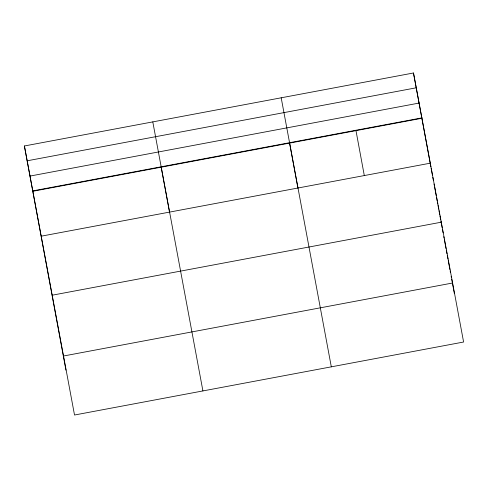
<?xml version="1.0" encoding="UTF-8"?>
<svg xmlns="http://www.w3.org/2000/svg" width="488" height="488" viewBox="0 0 488 488"><rect width="100%" height="100%" fill="white"/><g stroke="black" fill="none" stroke-linecap="round" stroke-linejoin="round"><path stroke-width="0.73" d="M24.4 145.979L413.482 72.98L463.6 342.021L74.518 415.02L24.4 145.979L65.947 370.154M27.23 160.79L416.307 87.785M30.14 176.046L419.222 103.041M32.97 190.851L422.053 117.846M32.794 191.284L421.876 118.279M41.37 236.155L430.446 163.151M52.307 295.179L441.39 222.174M63.58 355.996L452.663 282.991M281.192 97.801L331.315 366.842M152.799 121.89L202.916 390.931M413.482 72.98L430.88 166.847M431.154 168.342L432.405 175.064M432.819 177.309L433.368 180.273M434.052 183.982L434.326 185.464M434.607 186.947L436.254 195.847M436.528 197.329L437.217 201.038M437.492 202.52L437.766 204.008M438.041 205.491L438.73 209.2M439.005 210.682L439.688 214.391M439.962 215.873L440.652 219.582M440.926 221.064L442.165 227.737M442.439 229.22L443.128 232.929M443.812 236.637L444.086 238.12M444.367 239.614L446.026 248.581M446.306 250.076L446.996 253.815M447.276 255.309L447.966 259.043M448.24 260.537L449.905 269.504M450.18 270.999L450.461 272.493M451.15 276.226L451.43 277.721M451.705 279.215L452.4 282.955M452.675 284.449L453.364 288.182M453.645 289.677L454.334 293.41M355.911 130.259L364.304 175.558M289.591 143.1L297.9 187.929M161.192 167.195L169.641 212.768"/></g></svg>
